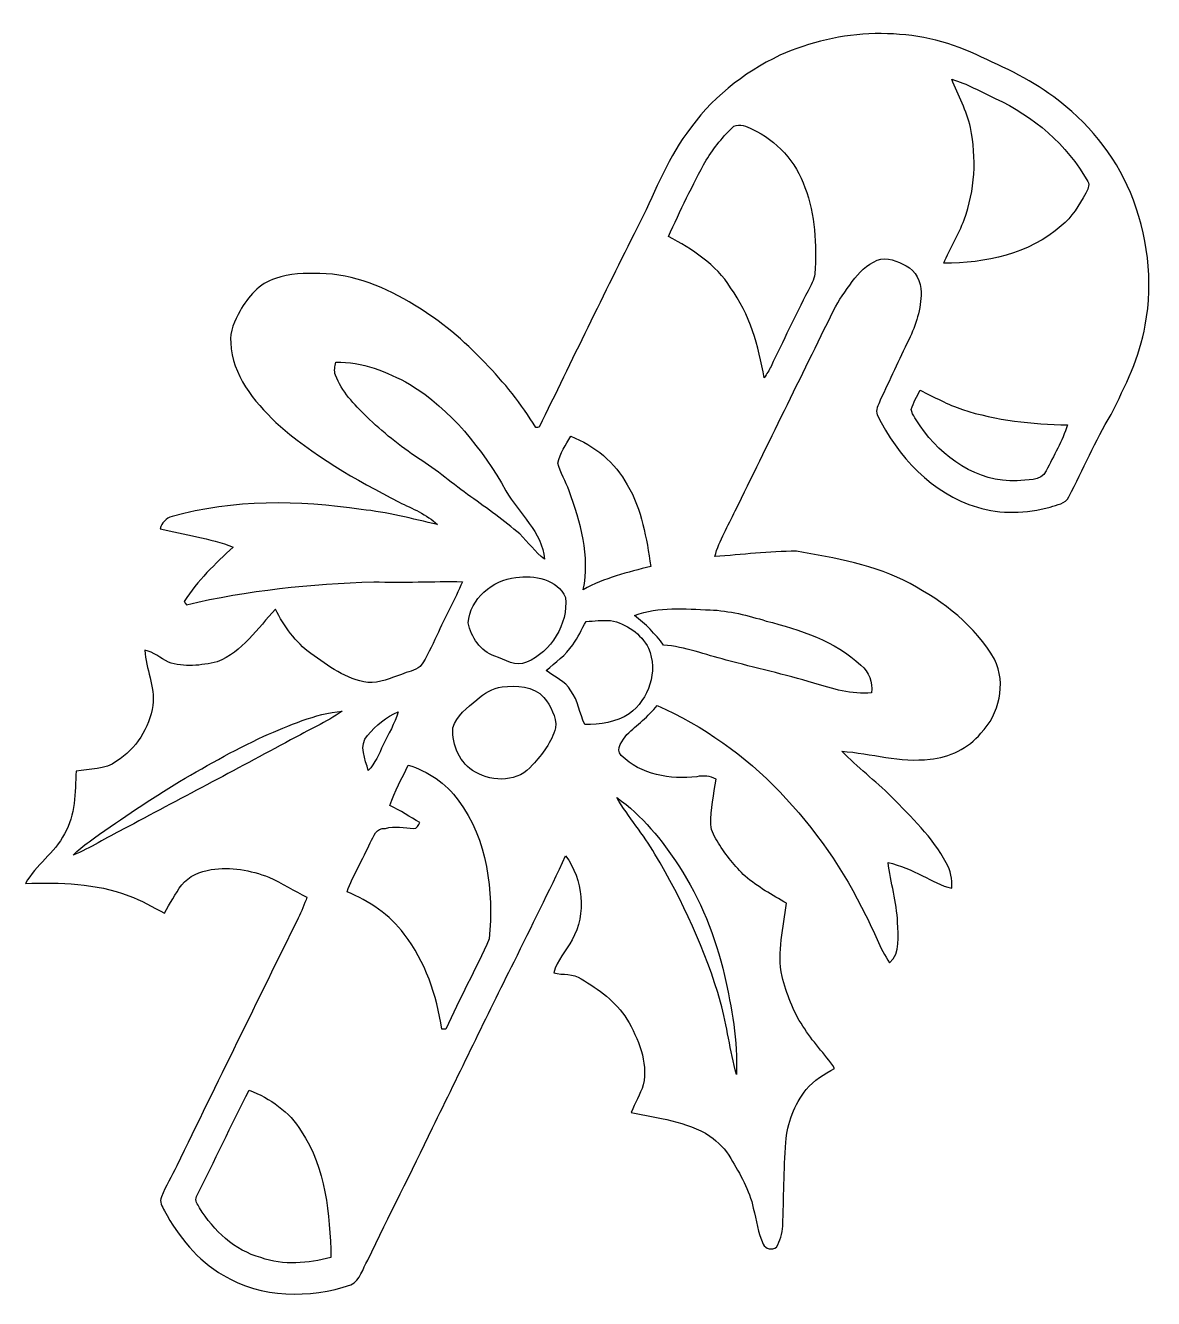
# Model space of a CAD drawing. Header units: centimetres. Extents: x -12.7 to 13.2, y -14.6 to 14.6.
import ezdxf

# ---------------------------------------------------------------- set-up
doc = ezdxf.new("R2010")
doc.units = ezdxf.units.CM
doc.header["$MEASUREMENT"] = 0
doc.layers.add('Layer 1', color=7, linetype='Continuous')

msp = doc.modelspace()

# ---------------------------------------------------------------- linework, layer by layer
at = {"layer": 'Layer 1', "color": 251}
for points, knots in [([(4.63903, 13.95201), (6.00498, 14.56796), (7.63446, 14.63675), (9.01453, 14.02468), (9.01453, 14.02468), (9.66858, 13.7227), (10.33956, 13.4366), (10.91741, 12.99916), (10.91741, 12.99916), (11.68082, 12.4393), (12.30947, 11.68435), (12.6746, 10.80735), (12.6746, 10.80735), (13.06936, 9.85344), (13.20624, 8.7817), (13.01609, 7.76358), (13.01609, 7.76358), (12.89332, 7.03615), (12.55748, 6.37187), (12.23363, 5.71747), (12.23363, 5.71747), (11.86427, 5.11281), (11.59651, 4.45488), (11.26172, 3.83223), (11.26172, 3.83223), (11.19329, 3.66042), (10.98444, 3.65231), (10.83627, 3.59128), (10.83627, 3.59128), (10.29264, 3.45793), (9.70456, 3.41101), (9.16658, 3.59198), (9.16658, 3.59198), (8.12377, 3.89714), (7.33813, 4.75615), (6.87035, 5.70724), (6.87035, 5.70724), (6.82096, 5.81731), (6.90139, 5.93584), (6.93596, 6.04132), (6.93596, 6.04132), (7.1561, 6.50416), (7.36776, 6.97124), (7.59354, 7.43126), (7.59354, 7.43126), (7.76076, 7.76958), (7.87435, 8.13929), (7.88035, 8.51888), (7.88035, 8.51888), (7.86694, 8.75559), (7.76182, 9.01841), (7.53463, 9.12319), (7.53463, 9.12319), (7.3339, 9.23043), (7.10036, 9.34614), (6.86964, 9.25195), (6.86964, 9.25195), (6.63787, 9.14682), (6.44278, 8.97326), (6.29885, 8.76476), (6.29885, 8.76476), (6.14504, 8.55027), (5.98523, 8.3372), (5.86916, 8.09942), (5.86916, 8.09942), (5.11457, 6.57119), (4.36739, 5.03978), (3.61527, 3.51049), (3.61527, 3.51049), (3.45228, 3.16477), (3.24732, 2.83316), (3.14572, 2.46204), (3.14572, 2.46204), (3.76908, 2.49837), (4.39102, 2.58163), (5.01579, 2.57986), (5.01579, 2.57986), (5.90585, 2.42923), (6.82166, 2.27542), (7.62388, 1.83762), (7.62388, 1.83762), (8.39505, 1.4284), (9.11931, 0.86924), (9.56204, 0.10372), (9.56204, 0.10372), (9.83156, -0.46002), (9.66858, -1.15041), (9.24807, -1.59244), (9.24807, -1.59244), (8.95809, -1.93746), (8.52629, -2.14418), (8.08073, -2.18652), (8.08073, -2.18652), (7.39775, -2.27295), (6.73382, -2.04929), (6.05684, -2.00448), (6.05684, -2.00448), (6.41315, -2.37173), (6.82731, -2.67864), (7.1882, -3.04236), (7.1882, -3.04236), (7.6514, -3.51049), (8.13576, -3.97722), (8.45291, -4.56248), (8.45291, -4.56248), (8.55451, -4.73886), (8.58696, -4.94383), (8.58097, -5.14526), (8.58097, -5.14526), (8.34072, -5.09658), (8.12906, -4.96641), (7.91175, -4.85916), (7.91175, -4.85916), (7.65845, -4.73287), (7.39457, -4.62527), (7.12047, -4.5533), (7.12047, -4.5533), (7.17338, -5.01474), (7.32155, -5.46171), (7.33672, -5.92949), (7.33672, -5.92949), (7.34236, -6.23499), (7.41715, -6.63046), (7.15292, -6.85871), (7.15292, -6.85871), (6.92467, -6.52039), (6.79873, -6.12951), (6.60964, -5.77074), (6.60964, -5.77074), (5.59894, -3.70487), (3.95287, -1.8856), (1.8221, -0.95426), (1.8221, -0.95426), (1.62066, -1.20721), (1.36631, -1.40653), (1.12677, -1.61996), (1.12677, -1.61996), (1.04281, -1.74978), (0.85407, -1.95051), (0.99942, -2.10432), (0.99942, -2.10432), (1.45274, -2.53929), (2.1269, -2.66735), (2.73403, -2.58798), (2.73403, -2.58798), (2.88466, -2.55552), (3.04024, -2.57316), (3.175, -2.64689), (3.175, -2.64689), (3.12737, -2.99261), (3.04377, -3.33551), (3.05364, -3.68723), (3.05364, -3.68723), (3.05999, -3.84351), (3.1496, -3.98004), (3.22968, -4.1088), (3.22968, -4.1088), (3.40078, -4.38714), (3.60645, -4.64467), (3.8421, -4.87116), (3.8421, -4.87116), (4.13209, -5.11351), (4.46158, -5.30401), (4.78966, -5.49063), (4.78966, -5.49063), (4.72793, -6.04449), (4.56247, -6.61), (4.68877, -7.16633), (4.68877, -7.16633), (4.79637, -7.56497), (4.93183, -7.96502), (5.16749, -8.30827), (5.16749, -8.30827), (5.37386, -8.65717), (5.66984, -8.93939), (5.89386, -9.27594), (5.89386, -9.27594), (5.66279, -9.41493), (5.41267, -9.54229), (5.24404, -9.75995), (5.24404, -9.75995), (4.97099, -10.10426), (4.80413, -10.53147), (4.77167, -10.97033), (4.77167, -10.97033), (4.7311, -11.61062), (4.72652, -12.25268), (4.70464, -12.89403), (4.70464, -12.89403), (4.68665, -13.0616), (4.64961, -13.23305), (4.55718, -13.37698), (4.55718, -13.37698), (4.46581, -13.45424), (4.30777, -13.41649), (4.25803, -13.3096), (4.25803, -13.3096), (4.13456, -13.04854), (4.09928, -12.75891), (4.02908, -12.48198), (4.02908, -12.48198), (3.94441, -12.06782), (3.72428, -11.69952), (3.51084, -11.3411), (3.51084, -11.3411), (3.39796, -11.13261), (3.22227, -10.96857), (3.0353, -10.8271), (3.0353, -10.8271), (2.4959, -10.47715), (1.84009, -10.42882), (1.22978, -10.28524), (1.22978, -10.28524), (1.31445, -10.07145), (1.43545, -9.87284), (1.50495, -9.65341), (1.50495, -9.65341), (1.62348, -9.12107), (1.38571, -8.59931), (1.13136, -8.14599), (1.13136, -8.14599), (0.88159, -7.74347), (0.47942, -7.46478), (0.08149, -7.22383), (0.08149, -7.22383), (-0.10336, -7.09542), (-0.3369, -7.14128), (-0.54434, -7.08589), (-0.54434, -7.08589), (-0.48084, -6.79591), (-0.25753, -6.58777), (-0.12841, -6.32954), (-0.12841, -6.32954), (0.21061, -5.72982), (0.12806, -4.94912), (-0.27517, -4.4002), (-0.27517, -4.4002), (-0.64841, -5.22041), (-1.06504, -6.02015), (-1.45556, -6.83225), (-1.45556, -6.83225), (-2.09691, -8.09272), (-2.69487, -9.37436), (-3.32916, -10.63837), (-3.32916, -10.63837), (-3.80824, -11.65719), (-4.32753, -12.65661), (-4.81224, -13.67261), (-4.81224, -13.67261), (-4.92689, -13.86805), (-4.98193, -14.12628), (-5.19712, -14.24129), (-5.19712, -14.24129), (-6.14927, -14.55385), (-7.25382, -14.55032), (-8.12906, -14.01939), (-8.12906, -14.01939), (-8.7189, -13.68037), (-9.15388, -13.13215), (-9.47526, -12.54266), (-9.47526, -12.54266), (-9.52218, -12.44459), (-9.60014, -12.33346), (-9.5437, -12.22234), (-9.5437, -12.22234), (-9.44421, -11.97786), (-9.3091, -11.74962), (-9.19304, -11.51255), (-9.19304, -11.51255), (-8.26946, -9.61672), (-7.33848, -7.72442), (-6.40821, -5.83177), (-6.40821, -5.83177), (-6.33271, -5.67619), (-6.26357, -5.51674), (-6.20536, -5.35376), (-6.20536, -5.35376), (-6.50205, -5.20982), (-6.77757, -5.02461), (-7.08025, -4.89373), (-7.08025, -4.89373), (-7.49759, -4.72934), (-7.9569, -4.65314), (-8.40317, -4.71876), (-8.40317, -4.71876), (-8.65576, -4.75791), (-8.91187, -4.86728), (-9.07733, -5.06871), (-9.07733, -5.06871), (-9.23043, -5.27156), (-9.34614, -5.49875), (-9.47314, -5.71818), (-9.47314, -5.71818), (-9.74443, -5.58024), (-10.00584, -5.41972), (-10.29406, -5.31883), (-10.29406, -5.31883), (-11.04547, -5.02532), (-11.86603, -5.01615), (-12.66084, -5.03414), (-12.66084, -5.03414), (-12.42201, -4.60975), (-11.98668, -4.33705), (-11.76655, -3.89819), (-11.76655, -3.89819), (-11.50726, -3.46851), (-11.52208, -2.94711), (-11.4995, -2.4638), (-11.4995, -2.4638), (-11.18835, -2.4003), (-10.83522, -2.43699), (-10.56958, -2.23414), (-10.56958, -2.23414), (-10.12684, -1.94945), (-9.81851, -1.47426), (-9.73878, -0.95426), (-9.73878, -0.95426), (-9.68657, -0.51894), (-9.90141, -0.11606), (-9.92364, 0.31256), (-9.92364, 0.31256), (-9.72397, 0.26529), (-9.56098, 0.13617), (-9.38389, 0.03916), (-9.38389, 0.03916), (-9.02617, -0.09102), (-8.63, -0.03951), (-8.26735, 0.04657), (-8.26735, 0.04657), (-7.68385, 0.27093), (-7.34025, 0.81986), (-6.92609, 1.2506), (-6.92609, 1.2506), (-6.73206, 0.85866), (-6.46889, 0.49742), (-6.11505, 0.23495), (-6.11505, 0.23495), (-5.72206, -0.05292), (-5.30648, -0.35807), (-4.80942, -0.42651), (-4.80942, -0.42651), (-4.53637, -0.45508), (-4.28907, -0.3175), (-4.03613, -0.24165), (-4.03613, -0.24165), (-3.89714, -0.17956), (-3.7271, -0.16439), (-3.60962, -0.05927), (-3.60962, -0.05927), (-3.44946, 0.15769), (-3.34574, 0.40922), (-3.22933, 0.65123), (-3.22933, 0.65123), (-3.04059, 1.06504), (-2.81658, 1.46262), (-2.64125, 1.88278), (-2.64125, 1.88278), (-3.31964, 1.89512), (-3.99697, 1.85596), (-4.67501, 1.88172), (-4.67501, 1.88172), (-6.11787, 1.83339), (-7.56461, 1.6891), (-8.97114, 1.35431), (-8.97114, 1.35431), (-8.98384, 1.37372), (-9.00889, 1.41252), (-9.02123, 1.43192), (-9.02123, 1.43192), (-8.71502, 1.90535), (-8.30792, 2.29905), (-7.89481, 2.67758), (-7.89481, 2.67758), (-8.43844, 2.87973), (-9.01347, 2.9591), (-9.57404, 3.09457), (-9.57404, 3.09457), (-9.53558, 3.2318), (-9.44069, 3.34257), (-9.29781, 3.37432), (-9.29781, 3.37432), (-7.89058, 3.77331), (-6.39868, 3.74826), (-4.96147, 3.53871), (-4.96147, 3.53871), (-4.36809, 3.47663), (-3.79024, 3.3274), (-3.21169, 3.19158), (-3.21169, 3.19158), (-3.46745, 3.42406), (-3.78425, 3.56306), (-4.09504, 3.70487), (-4.09504, 3.70487), (-5.08882, 4.22522), (-6.08189, 4.77767), (-6.91762, 5.53579), (-6.91762, 5.53579), (-7.42597, 6.02086), (-7.92409, 6.62199), (-7.95161, 7.35718), (-7.95161, 7.35718), (-7.9883, 7.62141), (-7.85389, 7.86694), (-7.74136, 8.09554), (-7.74136, 8.09554), (-7.55262, 8.40916), (-7.29791, 8.73019), (-6.93032, 8.83356), (-6.93032, 8.83356), (-6.60435, 8.95773), (-6.25158, 8.95209), (-5.90832, 8.94715), (-5.90832, 8.94715), (-5.13009, 8.94151), (-4.39103, 8.62718), (-3.73874, 8.2236), (-3.73874, 8.2236), (-3.14043, 7.86589), (-2.60421, 7.41116), (-2.12619, 6.90492), (-2.12619, 6.90492), (-1.68487, 6.45301), (-1.28729, 5.95736), (-0.95956, 5.4169), (-0.95956, 5.4169), (-0.94015, 5.41867), (-0.90135, 5.42255), (-0.88194, 5.42431), (-0.88194, 5.42431), (-0.13794, 6.95113), (0.60219, 8.48078), (1.3649, 9.99878), (1.3649, 9.99878), (1.74484, 10.72162), (2.01189, 11.50937), (2.50613, 12.16766), (2.50613, 12.16766), (3.03636, 12.94377), (3.79166, 13.55302), (4.63903, 13.95201), (4.63903, 13.95201), (4.63903, 13.95201), (4.63903, 13.95201), (4.63903, 13.95201)], [0, 0, 0, 0, 0.00892857, 0.00892857, 0.00892857, 0.00892857, 0.01785714, 0.01785714, 0.01785714, 0.01785714, 0.02678571, 0.02678571, 0.02678571, 0.02678571, 0.03571429, 0.03571429, 0.03571429, 0.03571429, 0.04464286, 0.04464286, 0.04464286, 0.04464286, 0.05357143, 0.05357143, 0.05357143, 0.05357143, 0.0625, 0.0625, 0.0625, 0.0625, 0.07142857, 0.07142857, 0.07142857, 0.07142857, 0.08035714, 0.08035714, 0.08035714, 0.08035714, 0.08928571, 0.08928571, 0.08928571, 0.08928571, 0.09821429, 0.09821429, 0.09821429, 0.09821429, 0.10714286, 0.10714286, 0.10714286, 0.10714286, 0.11607143, 0.11607143, 0.11607143, 0.11607143, 0.125, 0.125, 0.125, 0.125, 0.13392857, 0.13392857, 0.13392857, 0.13392857, 0.14285714, 0.14285714, 0.14285714, 0.14285714, 0.15178571, 0.15178571, 0.15178571, 0.15178571, 0.16071429, 0.16071429, 0.16071429, 0.16071429, 0.16964286, 0.16964286, 0.16964286, 0.16964286, 0.17857143, 0.17857143, 0.17857143, 0.17857143, 0.1875, 0.1875, 0.1875, 0.1875, 0.19642857, 0.19642857, 0.19642857, 0.19642857, 0.20535714, 0.20535714, 0.20535714, 0.20535714, 0.21428571, 0.21428571, 0.21428571, 0.21428571, 0.22321429, 0.22321429, 0.22321429, 0.22321429, 0.23214286, 0.23214286, 0.23214286, 0.23214286, 0.24107143, 0.24107143, 0.24107143, 0.24107143, 0.25, 0.25, 0.25, 0.25, 0.25892857, 0.25892857, 0.25892857, 0.25892857, 0.26785714, 0.26785714, 0.26785714, 0.26785714, 0.27678571, 0.27678571, 0.27678571, 0.27678571, 0.28571429, 0.28571429, 0.28571429, 0.28571429, 0.29464286, 0.29464286, 0.29464286, 0.29464286, 0.30357143, 0.30357143, 0.30357143, 0.30357143, 0.3125, 0.3125, 0.3125, 0.3125, 0.32142857, 0.32142857, 0.32142857, 0.32142857, 0.33035714, 0.33035714, 0.33035714, 0.33035714, 0.33928571, 0.33928571, 0.33928571, 0.33928571, 0.34821429, 0.34821429, 0.34821429, 0.34821429, 0.35714286, 0.35714286, 0.35714286, 0.35714286, 0.36607143, 0.36607143, 0.36607143, 0.36607143, 0.375, 0.375, 0.375, 0.375, 0.38392857, 0.38392857, 0.38392857, 0.38392857, 0.39285714, 0.39285714, 0.39285714, 0.39285714, 0.40178571, 0.40178571, 0.40178571, 0.40178571, 0.41071429, 0.41071429, 0.41071429, 0.41071429, 0.41964286, 0.41964286, 0.41964286, 0.41964286, 0.42857143, 0.42857143, 0.42857143, 0.42857143, 0.4375, 0.4375, 0.4375, 0.4375, 0.44642857, 0.44642857, 0.44642857, 0.44642857, 0.45535714, 0.45535714, 0.45535714, 0.45535714, 0.46428571, 0.46428571, 0.46428571, 0.46428571, 0.47321429, 0.47321429, 0.47321429, 0.47321429, 0.48214286, 0.48214286, 0.48214286, 0.48214286, 0.49107143, 0.49107143, 0.49107143, 0.49107143, 0.5, 0.5, 0.5, 0.5, 0.50892857, 0.50892857, 0.50892857, 0.50892857, 0.51785714, 0.51785714, 0.51785714, 0.51785714, 0.52678571, 0.52678571, 0.52678571, 0.52678571, 0.53571429, 0.53571429, 0.53571429, 0.53571429, 0.54464286, 0.54464286, 0.54464286, 0.54464286, 0.55357143, 0.55357143, 0.55357143, 0.55357143, 0.5625, 0.5625, 0.5625, 0.5625, 0.57142857, 0.57142857, 0.57142857, 0.57142857, 0.58035714, 0.58035714, 0.58035714, 0.58035714, 0.58928571, 0.58928571, 0.58928571, 0.58928571, 0.59821429, 0.59821429, 0.59821429, 0.59821429, 0.60714286, 0.60714286, 0.60714286, 0.60714286, 0.61607143, 0.61607143, 0.61607143, 0.61607143, 0.625, 0.625, 0.625, 0.625, 0.63392857, 0.63392857, 0.63392857, 0.63392857, 0.64285714, 0.64285714, 0.64285714, 0.64285714, 0.65178571, 0.65178571, 0.65178571, 0.65178571, 0.66071429, 0.66071429, 0.66071429, 0.66071429, 0.66964286, 0.66964286, 0.66964286, 0.66964286, 0.67857143, 0.67857143, 0.67857143, 0.67857143, 0.6875, 0.6875, 0.6875, 0.6875, 0.69642857, 0.69642857, 0.69642857, 0.69642857, 0.70535714, 0.70535714, 0.70535714, 0.70535714, 0.71428571, 0.71428571, 0.71428571, 0.71428571, 0.72321429, 0.72321429, 0.72321429, 0.72321429, 0.73214286, 0.73214286, 0.73214286, 0.73214286, 0.74107143, 0.74107143, 0.74107143, 0.74107143, 0.75, 0.75, 0.75, 0.75, 0.75892857, 0.75892857, 0.75892857, 0.75892857, 0.76785714, 0.76785714, 0.76785714, 0.76785714, 0.77678571, 0.77678571, 0.77678571, 0.77678571, 0.78571429, 0.78571429, 0.78571429, 0.78571429, 0.79464286, 0.79464286, 0.79464286, 0.79464286, 0.80357143, 0.80357143, 0.80357143, 0.80357143, 0.8125, 0.8125, 0.8125, 0.8125, 0.82142857, 0.82142857, 0.82142857, 0.82142857, 0.83035714, 0.83035714, 0.83035714, 0.83035714, 0.83928571, 0.83928571, 0.83928571, 0.83928571, 0.84821429, 0.84821429, 0.84821429, 0.84821429, 0.85714286, 0.85714286, 0.85714286, 0.85714286, 0.86607143, 0.86607143, 0.86607143, 0.86607143, 0.875, 0.875, 0.875, 0.875, 0.88392857, 0.88392857, 0.88392857, 0.88392857, 0.89285714, 0.89285714, 0.89285714, 0.89285714, 0.90178571, 0.90178571, 0.90178571, 0.90178571, 0.91071429, 0.91071429, 0.91071429, 0.91071429, 0.91964286, 0.91964286, 0.91964286, 0.91964286, 0.92857143, 0.92857143, 0.92857143, 0.92857143, 0.9375, 0.9375, 0.9375, 0.9375, 0.94642857, 0.94642857, 0.94642857, 0.94642857, 0.95535714, 0.95535714, 0.95535714, 0.95535714, 0.96428571, 0.96428571, 0.96428571, 0.96428571, 0.97321429, 0.97321429, 0.97321429, 0.97321429, 0.98214286, 0.98214286, 0.98214286, 0.98214286, 1, 1, 1, 1]), ([(8.57744, 13.40273), (8.72349, 13.03373), (8.92704, 12.68659), (9.00853, 12.29395), (9.00853, 12.29395), (9.14717, 11.59545), (9.11931, 10.8518), (8.86037, 10.18364), (8.86037, 10.18364), (8.74183, 9.83474), (8.53511, 9.52535), (8.39576, 9.18527), (8.39576, 9.18527), (9.34685, 9.1821), (10.35826, 9.39694), (11.09027, 10.04111), (11.09027, 10.04111), (11.33828, 10.23726), (11.49703, 10.51736), (11.65049, 10.7883), (11.65049, 10.7883), (11.69529, 10.86944), (11.75138, 10.96892), (11.69635, 11.05958), (11.69635, 11.05958), (11.22221, 11.90413), (10.45175, 12.55924), (9.57721, 12.96247), (9.57721, 12.96247), (9.24525, 13.11275), (8.93127, 13.30466), (8.57744, 13.40273), (8.57744, 13.40273), (8.57744, 13.40273), (8.57744, 13.40273), (8.57744, 13.40273)], [0, 0, 0, 0, 0.1, 0.1, 0.1, 0.1, 0.2, 0.2, 0.2, 0.2, 0.3, 0.3, 0.3, 0.3, 0.4, 0.4, 0.4, 0.4, 0.5, 0.5, 0.5, 0.5, 0.6, 0.6, 0.6, 0.6, 0.7, 0.7, 0.7, 0.7, 0.8, 0.8, 0.8, 0.8, 1, 1, 1, 1]), ([(3.58387, 12.32676), (3.33834, 12.09957), (3.12914, 11.83287), (2.94887, 11.55171), (2.94887, 11.55171), (2.6349, 10.97986), (2.35232, 10.39072), (2.08315, 9.79664), (2.08315, 9.79664), (2.62855, 9.50807), (3.17359, 9.15741), (3.50838, 8.62436), (3.50838, 8.62436), (3.94723, 8.0197), (4.14655, 7.2831), (4.28096, 6.55849), (4.28096, 6.55849), (4.3367, 6.64281), (4.38997, 6.72959), (4.43512, 6.82061), (4.43512, 6.82061), (4.71346, 7.39846), (4.98898, 7.97807), (5.28355, 8.54851), (5.28355, 8.54851), (5.34494, 8.67586), (5.42572, 8.80039), (5.44195, 8.94397), (5.44195, 8.94397), (5.4864, 9.60967), (5.44724, 10.2937), (5.2137, 10.92412), (5.2137, 10.92412), (5.00768, 11.50444), (4.56565, 12.00221), (4.00367, 12.25867), (4.00367, 12.25867), (3.87667, 12.319), (3.72216, 12.39344), (3.58387, 12.32676), (3.58387, 12.32676), (3.58387, 12.32676), (3.58387, 12.32676), (3.58387, 12.32676)], [0, 0, 0, 0, 0.08333333, 0.08333333, 0.08333333, 0.08333333, 0.16666667, 0.16666667, 0.16666667, 0.16666667, 0.25, 0.25, 0.25, 0.25, 0.33333333, 0.33333333, 0.33333333, 0.33333333, 0.41666667, 0.41666667, 0.41666667, 0.41666667, 0.5, 0.5, 0.5, 0.5, 0.58333333, 0.58333333, 0.58333333, 0.58333333, 0.66666667, 0.66666667, 0.66666667, 0.66666667, 0.75, 0.75, 0.75, 0.75, 0.83333333, 0.83333333, 0.83333333, 0.83333333, 1, 1, 1, 1]), ([(-5.54461, 6.91656), (-5.56013, 6.8199), (-5.59118, 6.71654), (-5.55202, 6.62129), (-5.55202, 6.62129), (-5.41267, 6.24311), (-5.1248, 5.94713), (-4.84293, 5.66984), (-4.84293, 5.66984), (-4.47216, 5.31813), (-4.07846, 4.98792), (-3.64808, 4.71064), (-3.64808, 4.71064), (-3.22827, 4.44535), (-2.85468, 4.11621), (-2.44898, 3.83117), (-2.44898, 3.83117), (-2.06516, 3.55953), (-1.68557, 3.28119), (-1.32644, 2.97674), (-1.32644, 2.97674), (-1.13383, 2.78589), (-0.97014, 2.56681), (-0.75777, 2.39571), (-0.75777, 2.39571), (-0.80751, 3.0226), (-1.35043, 3.44558), (-1.64218, 3.96699), (-1.64218, 3.96699), (-2.18899, 4.92795), (-2.89983, 5.82718), (-3.85198, 6.41315), (-3.85198, 6.41315), (-4.37268, 6.69854), (-4.93818, 6.92926), (-5.54461, 6.91656), (-5.54461, 6.91656), (-5.54461, 6.91656), (-5.54461, 6.91656), (-5.54461, 6.91656)], [0, 0, 0, 0, 0.09090909, 0.09090909, 0.09090909, 0.09090909, 0.18181818, 0.18181818, 0.18181818, 0.18181818, 0.27272727, 0.27272727, 0.27272727, 0.27272727, 0.36363636, 0.36363636, 0.36363636, 0.36363636, 0.45454545, 0.45454545, 0.45454545, 0.45454545, 0.54545455, 0.54545455, 0.54545455, 0.54545455, 0.63636364, 0.63636364, 0.63636364, 0.63636364, 0.72727273, 0.72727273, 0.72727273, 0.72727273, 0.81818182, 0.81818182, 0.81818182, 0.81818182, 1, 1, 1, 1]), ([(7.85389, 6.27274), (7.78157, 6.12916), (7.69444, 5.98981), (7.6514, 5.83459), (7.6514, 5.83459), (7.67362, 5.68995), (7.78475, 5.57777), (7.85566, 5.45465), (7.85566, 5.45465), (8.35272, 4.73322), (9.16834, 4.15361), (10.07674, 4.19629), (10.07674, 4.19629), (10.29899, 4.22734), (10.62531, 4.17548), (10.74596, 4.42242), (10.74596, 4.42242), (10.91212, 4.77097), (11.11709, 5.10646), (11.23068, 5.47688), (11.23068, 5.47688), (10.41929, 5.49204), (9.60261, 5.5813), (8.82615, 5.82754), (8.82615, 5.82754), (8.48995, 5.94783), (8.17245, 6.11329), (7.85389, 6.27274), (7.85389, 6.27274), (7.85389, 6.27274), (7.85389, 6.27274), (7.85389, 6.27274)], [0, 0, 0, 0, 0.11111111, 0.11111111, 0.11111111, 0.11111111, 0.22222222, 0.22222222, 0.22222222, 0.22222222, 0.33333333, 0.33333333, 0.33333333, 0.33333333, 0.44444444, 0.44444444, 0.44444444, 0.44444444, 0.55555556, 0.55555556, 0.55555556, 0.55555556, 0.66666667, 0.66666667, 0.66666667, 0.66666667, 0.77777778, 0.77777778, 0.77777778, 0.77777778, 1, 1, 1, 1]), ([(-0.15558, 5.21653), (-0.27199, 5.0225), (-0.40464, 4.82706), (-0.45367, 4.6034), (-0.45367, 4.6034), (-0.40464, 4.37938), (-0.26705, 4.185), (-0.19614, 3.96734), (-0.19614, 3.96734), (0.07302, 3.24979), (0.28681, 2.46874), (0.13088, 1.69933), (0.13088, 1.69933), (0.61136, 1.96991), (1.14864, 2.09903), (1.67816, 2.23449), (1.67816, 2.23449), (1.57762, 2.87443), (1.47638, 3.53766), (1.13912, 4.10245), (1.13912, 4.10245), (0.86148, 4.61716), (0.38806, 5.00944), (-0.15558, 5.21653), (-0.15558, 5.21653), (-0.15558, 5.21653), (-0.15558, 5.21653), (-0.15558, 5.21653)], [0, 0, 0, 0, 0.125, 0.125, 0.125, 0.125, 0.25, 0.25, 0.25, 0.25, 0.375, 0.375, 0.375, 0.375, 0.5, 0.5, 0.5, 0.5, 0.625, 0.625, 0.625, 0.625, 0.75, 0.75, 0.75, 0.75, 1, 1, 1, 1]), ([(-1.41429, 1.9752), (-1.95086, 1.92864), (-2.46698, 1.48837), (-2.50684, 0.93874), (-2.50684, 0.93874), (-2.44052, 0.61383), (-2.22673, 0.28681), (-1.90077, 0.17745), (-1.90077, 0.17745), (-1.67111, 0.09878), (-1.41781, -0.08255), (-1.16911, 0.03739), (-1.16911, 0.03739), (-0.60748, 0.27975), (-0.21484, 0.90734), (-0.27693, 1.52047), (-0.27693, 1.52047), (-0.45967, 1.94204), (-1.00401, 2.04082), (-1.41429, 1.9752), (-1.41429, 1.9752), (-1.41429, 1.9752), (-1.41429, 1.9752), (-1.41429, 1.9752)], [0, 0, 0, 0, 0.14285714, 0.14285714, 0.14285714, 0.14285714, 0.28571429, 0.28571429, 0.28571429, 0.28571429, 0.42857143, 0.42857143, 0.42857143, 0.42857143, 0.57142857, 0.57142857, 0.57142857, 0.57142857, 0.71428571, 0.71428571, 0.71428571, 0.71428571, 1, 1, 1, 1]), ([(1.30739, 1.11054), (1.55646, 0.91193), (1.78118, 0.68651), (1.97062, 0.42898), (1.97062, 0.42898), (2.46486, 0.39123), (2.9277, 0.20849), (3.4036, 0.08678), (3.4036, 0.08678), (4.07247, -0.09419), (4.75086, -0.23918), (5.41337, -0.44379), (5.41337, -0.44379), (5.84306, -0.57115), (6.28791, -0.71191), (6.74194, -0.66358), (6.74194, -0.66358), (6.76381, -0.42122), (6.69078, -0.18909), (6.49323, -0.03316), (6.49323, -0.03316), (5.8995, 0.52458), (5.09976, 0.78458), (4.32682, 0.98108), (4.32682, 0.98108), (3.90631, 1.10702), (3.47804, 1.21955), (3.03706, 1.23719), (3.03706, 1.23719), (2.46133, 1.25483), (1.85949, 1.3148), (1.30739, 1.11054), (1.30739, 1.11054), (1.30739, 1.11054), (1.30739, 1.11054), (1.30739, 1.11054)], [0, 0, 0, 0, 0.1, 0.1, 0.1, 0.1, 0.2, 0.2, 0.2, 0.2, 0.3, 0.3, 0.3, 0.3, 0.4, 0.4, 0.4, 0.4, 0.5, 0.5, 0.5, 0.5, 0.6, 0.6, 0.6, 0.6, 0.7, 0.7, 0.7, 0.7, 0.8, 0.8, 0.8, 0.8, 1, 1, 1, 1]), ([(0.19368, 0.97367), (0.09278, 0.79269), (0.00917, 0.60149), (-0.11289, 0.43321), (-0.11289, 0.43321), (-0.27376, 0.20038), (-0.50624, 0.0314), (-0.71861, -0.15099), (-0.71861, -0.15099), (-0.53799, -0.31468), (-0.27587, -0.38806), (-0.15804, -0.6163), (-0.15804, -0.6163), (0.01552, -0.8442), (0.04198, -1.13877), (0.16439, -1.38853), (0.16439, -1.38853), (0.51435, -1.39947), (0.88336, -1.33809), (1.18286, -1.14618), (1.18286, -1.14618), (1.63301, -0.81456), (1.85455, -0.16722), (1.62489, 0.35631), (1.62489, 0.35631), (1.45697, 0.68721), (1.1176, 0.92181), (0.75706, 0.99448), (0.75706, 0.99448), (0.56903, 1.00013), (0.38065, 0.98213), (0.19368, 0.97367), (0.19368, 0.97367), (0.19368, 0.97367), (0.19368, 0.97367), (0.19368, 0.97367)], [0, 0, 0, 0, 0.1, 0.1, 0.1, 0.1, 0.2, 0.2, 0.2, 0.2, 0.3, 0.3, 0.3, 0.3, 0.4, 0.4, 0.4, 0.4, 0.5, 0.5, 0.5, 0.5, 0.6, 0.6, 0.6, 0.6, 0.7, 0.7, 0.7, 0.7, 0.8, 0.8, 0.8, 0.8, 1, 1, 1, 1]), ([(-1.73073, -0.53058), (-1.95298, -0.55633), (-2.14877, -0.68086), (-2.31422, -0.82479), (-2.31422, -0.82479), (-2.53153, -1.00224), (-2.77072, -1.19451), (-2.86491, -1.46967), (-2.86491, -1.46967), (-2.87373, -1.85843), (-2.70616, -2.29588), (-2.34386, -2.4832), (-2.34386, -2.4832), (-1.93957, -2.7245), (-1.34056, -2.70581), (-1.03258, -2.31951), (-1.03258, -2.31951), (-0.80998, -2.07081), (-0.59478, -1.79493), (-0.50341, -1.46897), (-0.50341, -1.46897), (-0.47943, -1.20897), (-0.62089, -0.9712), (-0.77294, -0.77329), (-0.77294, -0.77329), (-1.00436, -0.50412), (-1.40547, -0.49107), (-1.73073, -0.53058), (-1.73073, -0.53058), (-1.73073, -0.53058), (-1.73073, -0.53058), (-1.73073, -0.53058)], [0, 0, 0, 0, 0.11111111, 0.11111111, 0.11111111, 0.11111111, 0.22222222, 0.22222222, 0.22222222, 0.22222222, 0.33333333, 0.33333333, 0.33333333, 0.33333333, 0.44444444, 0.44444444, 0.44444444, 0.44444444, 0.55555556, 0.55555556, 0.55555556, 0.55555556, 0.66666667, 0.66666667, 0.66666667, 0.66666667, 0.77777778, 0.77777778, 0.77777778, 0.77777778, 1, 1, 1, 1]), ([(-7.19279, -1.66017), (-8.60672, -2.32516), (-9.93069, -3.1683), (-11.19823, -4.07846), (-11.19823, -4.07846), (-11.33052, -4.17124), (-11.45328, -4.27778), (-11.5697, -4.39032), (-11.5697, -4.39032), (-11.17177, -4.22169), (-10.80629, -3.98639), (-10.41929, -3.79483), (-10.41929, -3.79483), (-9.14153, -3.10868), (-7.8553, -2.43769), (-6.58142, -1.74343), (-6.58142, -1.74343), (-6.18384, -1.52894), (-5.76792, -1.34267), (-5.39679, -1.08303), (-5.39679, -1.08303), (-6.0265, -1.14759), (-6.61705, -1.41182), (-7.19279, -1.66017), (-7.19279, -1.66017), (-7.19279, -1.66017), (-7.19279, -1.66017), (-7.19279, -1.66017)], [0, 0, 0, 0, 0.125, 0.125, 0.125, 0.125, 0.25, 0.25, 0.25, 0.25, 0.375, 0.375, 0.375, 0.375, 0.5, 0.5, 0.5, 0.5, 0.625, 0.625, 0.625, 0.625, 0.75, 0.75, 0.75, 0.75, 1, 1, 1, 1]), ([(-4.81436, -1.64148), (-5.03308, -1.86761), (-4.86304, -2.18899), (-4.80095, -2.44828), (-4.80095, -2.44828), (-4.64009, -2.28318), (-4.55754, -2.06375), (-4.45594, -1.86126), (-4.45594, -1.86126), (-4.34305, -1.60796), (-4.18994, -1.37125), (-4.1148, -1.10243), (-4.1148, -1.10243), (-4.38714, -1.21991), (-4.63056, -1.40935), (-4.81436, -1.64148), (-4.81436, -1.64148), (-4.81436, -1.64148), (-4.81436, -1.64148), (-4.81436, -1.64148)], [0, 0, 0, 0, 0.16666667, 0.16666667, 0.16666667, 0.16666667, 0.33333333, 0.33333333, 0.33333333, 0.33333333, 0.5, 0.5, 0.5, 0.5, 0.66666667, 0.66666667, 0.66666667, 0.66666667, 1, 1, 1, 1]), ([(-3.88444, -2.32057), (-4.02519, -2.6289), (-4.19876, -2.92347), (-4.30248, -3.24767), (-4.30248, -3.24767), (-4.06718, -3.36762), (-3.84422, -3.50908), (-3.61491, -3.63961), (-3.61491, -3.63961), (-3.6576, -3.68723), (-3.67559, -3.78883), (-3.75603, -3.77613), (-3.75603, -3.77613), (-3.97369, -3.76731), (-4.191, -3.71369), (-4.40725, -3.77472), (-4.40725, -3.77472), (-4.6161, -3.75179), (-4.68171, -3.95887), (-4.75403, -4.10386), (-4.75403, -4.10386), (-4.92584, -4.48098), (-5.14033, -4.83835), (-5.28673, -5.22746), (-5.28673, -5.22746), (-4.77696, -5.43207), (-4.30671, -5.75592), (-3.97686, -6.19936), (-3.97686, -6.19936), (-3.48791, -6.82519), (-3.23533, -7.6013), (-3.1115, -8.37671), (-3.1115, -8.37671), (-3.08892, -8.37636), (-3.04341, -8.37636), (-3.02084, -8.376), (-3.02084, -8.376), (-2.70404, -7.67856), (-2.33645, -7.00476), (-2.02565, -6.3052), (-2.02565, -6.3052), (-1.92476, -5.21794), (-2.06128, -4.0259), (-2.73967, -3.12808), (-2.73967, -3.12808), (-3.01272, -2.73614), (-3.43359, -2.4638), (-3.88444, -2.32057), (-3.88444, -2.32057), (-3.88444, -2.32057), (-3.88444, -2.32057), (-3.88444, -2.32057)], [0, 0, 0, 0, 0.07142857, 0.07142857, 0.07142857, 0.07142857, 0.14285714, 0.14285714, 0.14285714, 0.14285714, 0.21428571, 0.21428571, 0.21428571, 0.21428571, 0.28571429, 0.28571429, 0.28571429, 0.28571429, 0.35714286, 0.35714286, 0.35714286, 0.35714286, 0.42857143, 0.42857143, 0.42857143, 0.42857143, 0.5, 0.5, 0.5, 0.5, 0.57142857, 0.57142857, 0.57142857, 0.57142857, 0.64285714, 0.64285714, 0.64285714, 0.64285714, 0.71428571, 0.71428571, 0.71428571, 0.71428571, 0.78571429, 0.78571429, 0.78571429, 0.78571429, 0.85714286, 0.85714286, 0.85714286, 0.85714286, 1, 1, 1, 1]), ([(0.89782, -3.06881), (1.16558, -3.51614), (1.51412, -3.91089), (1.77271, -4.36527), (1.77271, -4.36527), (2.40806, -5.42996), (2.93687, -6.56484), (3.27836, -7.75899), (3.27836, -7.75899), (3.42583, -8.30474), (3.49356, -8.86848), (3.64384, -9.41388), (3.64384, -9.41388), (3.66959, -8.64764), (3.53624, -7.88811), (3.36656, -7.14446), (3.36656, -7.14446), (3.16018, -6.25581), (2.81623, -5.39609), (2.32022, -4.6288), (2.32022, -4.6288), (1.93322, -4.03966), (1.4799, -3.47557), (0.89782, -3.06881), (0.89782, -3.06881), (0.89782, -3.06881), (0.89782, -3.06881), (0.89782, -3.06881)], [0, 0, 0, 0, 0.125, 0.125, 0.125, 0.125, 0.25, 0.25, 0.25, 0.25, 0.375, 0.375, 0.375, 0.375, 0.5, 0.5, 0.5, 0.5, 0.625, 0.625, 0.625, 0.625, 0.75, 0.75, 0.75, 0.75, 1, 1, 1, 1]), ([(-7.52898, -9.77406), (-7.95091, -10.57804), (-8.32485, -11.40707), (-8.73654, -12.21599), (-8.73654, -12.21599), (-8.78381, -12.30771), (-8.71185, -12.39908), (-8.66881, -12.47599), (-8.66881, -12.47599), (-8.34813, -12.99845), (-7.86377, -13.45071), (-7.26123, -13.61581), (-7.26123, -13.61581), (-6.74264, -13.79996), (-6.1789, -13.75092), (-5.65609, -13.61228), (-5.65609, -13.61228), (-5.67937, -12.61921), (-5.77356, -11.56406), (-6.33695, -10.71245), (-6.33695, -10.71245), (-6.60612, -10.2676), (-7.0545, -9.96703), (-7.52898, -9.77406)], [0, 0, 0, 0, 0.14285714, 0.14285714, 0.14285714, 0.14285714, 0.28571429, 0.28571429, 0.28571429, 0.28571429, 0.42857143, 0.42857143, 0.42857143, 0.42857143, 0.57142857, 0.57142857, 0.57142857, 0.57142857, 0.71428571, 0.71428571, 0.71428571, 0.71428571, 1, 1, 1, 1])]:
    msp.add_open_spline(points, degree=3, knots=knots, dxfattribs=at)

doc.saveas('drawing.dxf')
